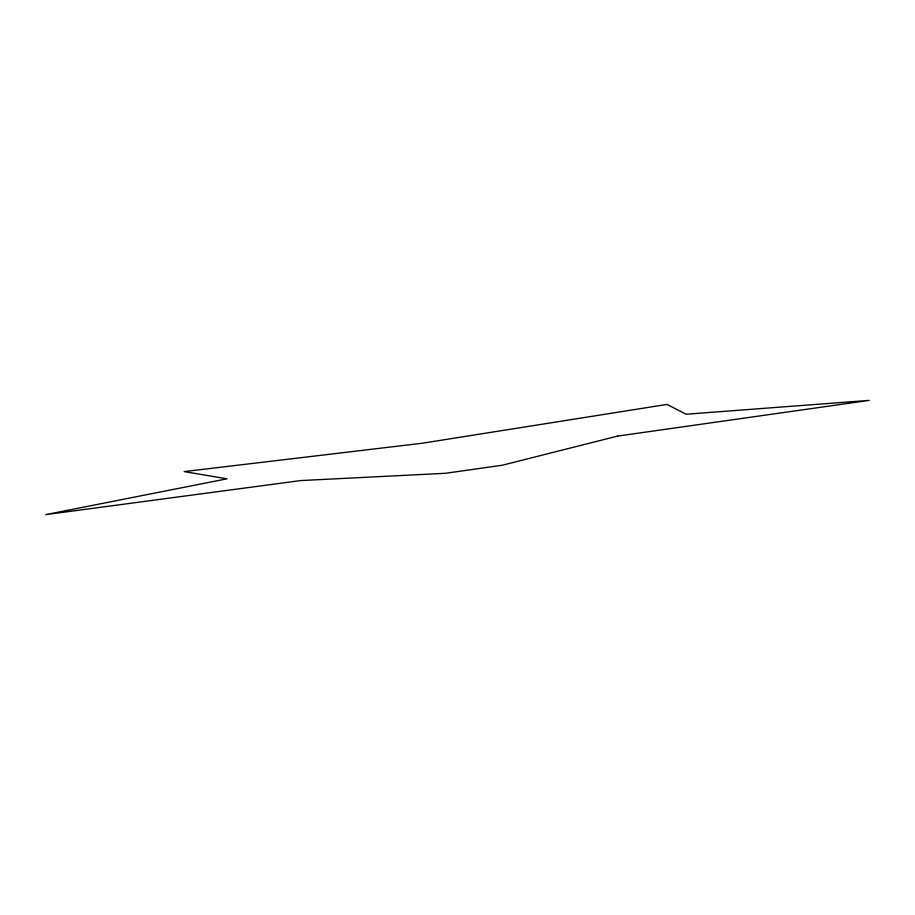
<?xml version="1.0" encoding="UTF-8"?>
<svg xmlns="http://www.w3.org/2000/svg" width="915" height="915" viewBox="0 0 915 915"><rect width="100%" height="100%" fill="white"/><g stroke="black" fill="none" stroke-linecap="round" stroke-linejoin="round"><path stroke-width="1.37" d="M617.636 436.089L502.221 465.243L445.571 473.284L300.76 480.569L45.75 514.619L227.057 478.808L184.144 471.591L422.307 443.226L667.058 404.419L686.067 414.232L869.25 400.381L617.636 436.089"/></g></svg>
